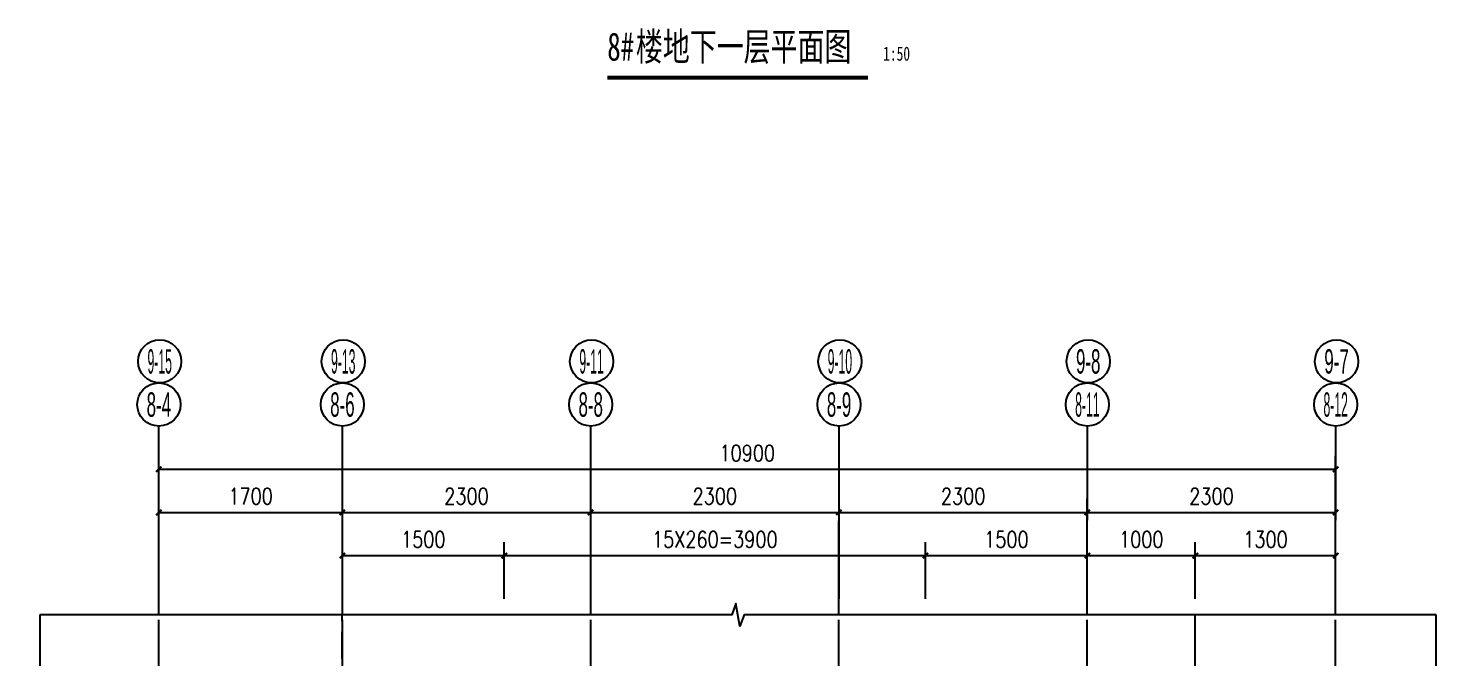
# Model space of a CAD drawing. Extents: x 718358 to 1668613, y -348838 to -159582.
# Drawn here: x 769438 to 782583, y -251542 to -245718 of the extents above; entities that cross this region are included whole.
import ezdxf
from ezdxf.enums import TextEntityAlignment as Align

# ---------------------------------------------------------------- set-up
doc = ezdxf.new("R2010")
doc.units = 0
doc.header["$LTSCALE"] = 1000
doc.linetypes.add('DASH', pattern=[0.35, 0.25, -0.1])
doc.linetypes.add('DOTE', pattern=[2.42, 2, -0.2, 0.02, -0.2])
for name, color, linetype in [('停车位', 5, 'Continuous'), ('建-尺寸', 73, 'Continuous'), ('建-符号', 3, 'Continuous'), ('建-符号说明', 7, 'Continuous'), ('建-轴标', 3, 'Continuous'), ('建-轴网', 14, 'DOTE')]:
    doc.layers.add(name, color=color, linetype=linetype)
doc.styles.add('_TCH_AXIS', font='gt宽度调整.shx', dxfattribs={"bigfont": 'gt国标汉字.shx'})
doc.styles.add('DIM_FONT', font='SIMPLEX.shx', dxfattribs={"width": 0.8, "bigfont": 'GBCBIG.shx'})
doc.styles.add('黑体字', font='simhei.ttf', dxfattribs={"width": 0.7})
doc.dimstyles.new('DIMN50', dxfattribs={"dimscale": 0.5, "dimtxt": 300, "dimasz": 100, "dimexe": 250, "dimexo": 300, "dimgap": 150, "dimtad": 1, "dimdec": 0, "dimzin": 0, "dimdsep": 46, "dimtxsty": 'DIM_FONT', "dimblk": 'ARCHTICK', "dimcen": 0.09, "dimdle": 1, "dimclrt": 7, "dimazin": 2, "dimtfac": 1, "dimtdec": 0, "dimtix": 1, "dimtmove": 2, "dimatfit": 3, "dimldrblk": 'ARCHTICK', "dimfxl": 1, "dimtolj": 1, "dimtzin": 0, "dimarcsym": 0})

# ---------------------------------------------------------------- blocks, each defined once
blk = doc.blocks.new('_ArchTick')
at = {"color": 0, "linetype": 'ByBlock', "const_width": 0.4}
blk.add_lwpolyline([(-0.5, -0.5), (0.5, 0.5)], dxfattribs=at)
blk = doc.blocks.new('*D3276')
at = {"layer": 'Defpoints', "color": 0, "transparency": 16777216}
for p in [(781546, -249805), (770646, -250976), (781546, -250976)]:
    blk.add_point(p, dxfattribs=at)
at = {"layer": '建-尺寸', "color": 0, "lineweight": -2, "transparency": 16777216}
for p, q in [((770646, -250826), (770646, -249680)), ((781546, -250826), (781546, -249680)), ((770645, -249805), (781547, -249805))]:
    blk.add_line(p, q, dxfattribs=at)
at = {"layer": '建-尺寸', "color": 0, "lineweight": -2, "transparency": 16777216, "xscale": 50, "yscale": 50, "zscale": 50, "rotation": 180}
blk.add_blockref('_ArchTick', (770646, -249805), dxfattribs=at)
at = {"layer": '建-尺寸', "color": 0, "lineweight": -2, "transparency": 16777216, "xscale": 50, "yscale": 50, "zscale": 50}
blk.add_blockref('_ArchTick', (781546, -249805), dxfattribs=at)
at = {"layer": '建-尺寸', "color": 7, "transparency": 16777216, "insert": (776096, -249655), "char_height": 150, "attachment_point": 5, "style": 'DIM_FONT'}
blk.add_mtext('\\A1;10900', dxfattribs=at)
blk = doc.blocks.new('*D3277')
at = {"layer": 'Defpoints', "color": 0, "transparency": 16777216}
for p in [(781546, -250605), (780246, -251155), (781546, -251155)]:
    blk.add_point(p, dxfattribs=at)
at = {"layer": '建-尺寸', "color": 0, "lineweight": -2, "transparency": 16777216}
for p, q in [((780246, -251005), (780246, -250480)), ((781546, -251005), (781546, -250480)), ((780245, -250605), (781547, -250605))]:
    blk.add_line(p, q, dxfattribs=at)
at = {"layer": '建-尺寸', "color": 0, "lineweight": -2, "transparency": 16777216, "xscale": 50, "yscale": 50, "zscale": 50, "rotation": 180}
blk.add_blockref('_ArchTick', (780246, -250605), dxfattribs=at)
at = {"layer": '建-尺寸', "color": 0, "lineweight": -2, "transparency": 16777216, "xscale": 50, "yscale": 50, "zscale": 50}
blk.add_blockref('_ArchTick', (781546, -250605), dxfattribs=at)
at = {"layer": '建-尺寸', "color": 7, "transparency": 16777216, "insert": (780896, -250455), "char_height": 150, "attachment_point": 5, "style": 'DIM_FONT'}
blk.add_mtext('\\A1;1300', dxfattribs=at)
blk = doc.blocks.new('*D3278')
at = {"layer": 'Defpoints', "color": 0, "transparency": 16777216}
for p in [(780246, -250605), (779246, -251155), (780246, -251155)]:
    blk.add_point(p, dxfattribs=at)
at = {"layer": '建-尺寸', "color": 0, "lineweight": -2, "transparency": 16777216}
for p, q in [((779246, -251005), (779246, -250480)), ((780246, -251005), (780246, -250480)), ((779246, -250605), (780246, -250605))]:
    blk.add_line(p, q, dxfattribs=at)
at = {"layer": '建-尺寸', "color": 0, "lineweight": -2, "transparency": 16777216, "xscale": 50, "yscale": 50, "zscale": 50, "rotation": 180}
blk.add_blockref('_ArchTick', (779246, -250605), dxfattribs=at)
at = {"layer": '建-尺寸', "color": 0, "lineweight": -2, "transparency": 16777216, "xscale": 50, "yscale": 50, "zscale": 50}
blk.add_blockref('_ArchTick', (780246, -250605), dxfattribs=at)
at = {"layer": '建-尺寸', "color": 7, "transparency": 16777216, "insert": (779746, -250455), "char_height": 150, "attachment_point": 5, "style": 'DIM_FONT'}
blk.add_mtext('\\A1;1000', dxfattribs=at)
blk = doc.blocks.new('*D3279')
at = {"layer": 'Defpoints', "color": 0, "transparency": 16777216}
for p in [(779246, -250605), (777746, -251155), (779246, -251155)]:
    blk.add_point(p, dxfattribs=at)
at = {"layer": '建-尺寸', "color": 0, "lineweight": -2, "transparency": 16777216}
for p, q in [((777746, -251005), (777746, -250480)), ((779246, -251005), (779246, -250480)), ((777745, -250605), (779247, -250605))]:
    blk.add_line(p, q, dxfattribs=at)
at = {"layer": '建-尺寸', "color": 0, "lineweight": -2, "transparency": 16777216, "xscale": 50, "yscale": 50, "zscale": 50, "rotation": 180}
blk.add_blockref('_ArchTick', (777746, -250605), dxfattribs=at)
at = {"layer": '建-尺寸', "color": 0, "lineweight": -2, "transparency": 16777216, "xscale": 50, "yscale": 50, "zscale": 50}
blk.add_blockref('_ArchTick', (779246, -250605), dxfattribs=at)
at = {"layer": '建-尺寸', "color": 7, "transparency": 16777216, "insert": (778496, -250455), "char_height": 150, "attachment_point": 5, "style": 'DIM_FONT'}
blk.add_mtext('\\A1;1500', dxfattribs=at)
blk = doc.blocks.new('*D3280')
at = {"layer": 'Defpoints', "color": 0, "transparency": 16777216}
for p in [(777746, -250605), (773846, -251155), (777746, -251155)]:
    blk.add_point(p, dxfattribs=at)
at = {"layer": '建-尺寸', "color": 0, "lineweight": -2, "transparency": 16777216}
for p, q in [((773846, -251005), (773846, -250480)), ((777746, -251005), (777746, -250480)), ((773845, -250605), (777746, -250605))]:
    blk.add_line(p, q, dxfattribs=at)
at = {"layer": '建-尺寸', "color": 0, "lineweight": -2, "transparency": 16777216, "xscale": 50, "yscale": 50, "zscale": 50, "rotation": 180}
blk.add_blockref('_ArchTick', (773846, -250605), dxfattribs=at)
at = {"layer": '建-尺寸', "color": 0, "lineweight": -2, "transparency": 16777216, "xscale": 50, "yscale": 50, "zscale": 50}
blk.add_blockref('_ArchTick', (777746, -250605), dxfattribs=at)
at = {"layer": '建-尺寸', "color": 7, "transparency": 16777216, "insert": (775796, -250455), "char_height": 150, "attachment_point": 5, "style": 'DIM_FONT'}
blk.add_mtext('\\A1;15X260=3900', dxfattribs=at)
blk = doc.blocks.new('*D3281')
at = {"layer": 'Defpoints', "color": 0, "transparency": 16777216}
for p in [(773846, -250605), (772346, -251155), (773846, -251155)]:
    blk.add_point(p, dxfattribs=at)
at = {"layer": '建-尺寸', "color": 0, "lineweight": -2, "transparency": 16777216}
for p, q in [((772346, -251005), (772346, -250480)), ((773846, -251005), (773846, -250480)), ((772345, -250605), (773846, -250605))]:
    blk.add_line(p, q, dxfattribs=at)
at = {"layer": '建-尺寸', "color": 0, "lineweight": -2, "transparency": 16777216, "xscale": 50, "yscale": 50, "zscale": 50, "rotation": 180}
blk.add_blockref('_ArchTick', (772346, -250605), dxfattribs=at)
at = {"layer": '建-尺寸', "color": 0, "lineweight": -2, "transparency": 16777216, "xscale": 50, "yscale": 50, "zscale": 50}
blk.add_blockref('_ArchTick', (773846, -250605), dxfattribs=at)
at = {"layer": '建-尺寸', "color": 7, "transparency": 16777216, "insert": (773096, -250455), "char_height": 150, "attachment_point": 5, "style": 'DIM_FONT'}
blk.add_mtext('\\A1;1500', dxfattribs=at)
blk = doc.blocks.new('*D3282')
at = {"layer": 'Defpoints', "color": 0, "transparency": 16777216}
for p in [(781546, -250205), (779246, -251155), (781546, -251155)]:
    blk.add_point(p, dxfattribs=at)
at = {"layer": '建-尺寸', "color": 0, "lineweight": -2, "transparency": 16777216}
for p, q in [((779246, -251005), (779246, -250080)), ((781546, -251005), (781546, -250080)), ((779246, -250205), (781546, -250205))]:
    blk.add_line(p, q, dxfattribs=at)
at = {"layer": '建-尺寸', "color": 0, "lineweight": -2, "transparency": 16777216, "xscale": 50, "yscale": 50, "zscale": 50, "rotation": 180}
blk.add_blockref('_ArchTick', (779246, -250205), dxfattribs=at)
at = {"layer": '建-尺寸', "color": 0, "lineweight": -2, "transparency": 16777216, "xscale": 50, "yscale": 50, "zscale": 50}
blk.add_blockref('_ArchTick', (781546, -250205), dxfattribs=at)
at = {"layer": '建-尺寸', "color": 7, "transparency": 16777216, "insert": (780396, -250055), "char_height": 150, "attachment_point": 5, "style": 'DIM_FONT'}
blk.add_mtext('\\A1;2300', dxfattribs=at)
blk = doc.blocks.new('*D3283')
at = {"layer": 'Defpoints', "color": 0, "transparency": 16777216}
for p in [(779246, -250205), (776946, -251155), (779246, -251155)]:
    blk.add_point(p, dxfattribs=at)
at = {"layer": '建-尺寸', "color": 0, "lineweight": -2, "transparency": 16777216}
for p, q in [((776946, -251005), (776946, -250080)), ((779246, -251005), (779246, -250080)), ((776946, -250205), (779247, -250205))]:
    blk.add_line(p, q, dxfattribs=at)
at = {"layer": '建-尺寸', "color": 0, "lineweight": -2, "transparency": 16777216, "xscale": 50, "yscale": 50, "zscale": 50, "rotation": 180}
blk.add_blockref('_ArchTick', (776946, -250205), dxfattribs=at)
at = {"layer": '建-尺寸', "color": 0, "lineweight": -2, "transparency": 16777216, "xscale": 50, "yscale": 50, "zscale": 50}
blk.add_blockref('_ArchTick', (779246, -250205), dxfattribs=at)
at = {"layer": '建-尺寸', "color": 7, "transparency": 16777216, "insert": (778096, -250055), "char_height": 150, "attachment_point": 5, "style": 'DIM_FONT'}
blk.add_mtext('\\A1;2300', dxfattribs=at)
blk = doc.blocks.new('*D3284')
at = {"layer": 'Defpoints', "color": 0, "transparency": 16777216}
for p in [(776946, -250205), (774646, -251155), (776946, -251155)]:
    blk.add_point(p, dxfattribs=at)
at = {"layer": '建-尺寸', "color": 0, "lineweight": -2, "transparency": 16777216}
for p, q in [((774646, -251005), (774646, -250080)), ((776946, -251005), (776946, -250080)), ((774646, -250205), (776947, -250205))]:
    blk.add_line(p, q, dxfattribs=at)
at = {"layer": '建-尺寸', "color": 0, "lineweight": -2, "transparency": 16777216, "xscale": 50, "yscale": 50, "zscale": 50, "rotation": 180}
blk.add_blockref('_ArchTick', (774646, -250205), dxfattribs=at)
at = {"layer": '建-尺寸', "color": 0, "lineweight": -2, "transparency": 16777216, "xscale": 50, "yscale": 50, "zscale": 50}
blk.add_blockref('_ArchTick', (776946, -250205), dxfattribs=at)
at = {"layer": '建-尺寸', "color": 7, "transparency": 16777216, "insert": (775796, -250055), "char_height": 150, "attachment_point": 5, "style": 'DIM_FONT'}
blk.add_mtext('\\A1;2300', dxfattribs=at)
blk = doc.blocks.new('*D3285')
at = {"layer": 'Defpoints', "color": 0, "transparency": 16777216}
for p in [(774646, -250205), (772346, -251155), (774646, -251155)]:
    blk.add_point(p, dxfattribs=at)
at = {"layer": '建-尺寸', "color": 0, "lineweight": -2, "transparency": 16777216}
for p, q in [((772346, -251005), (772346, -250080)), ((774646, -251005), (774646, -250080)), ((772345, -250205), (774647, -250205))]:
    blk.add_line(p, q, dxfattribs=at)
at = {"layer": '建-尺寸', "color": 0, "lineweight": -2, "transparency": 16777216, "xscale": 50, "yscale": 50, "zscale": 50, "rotation": 180}
blk.add_blockref('_ArchTick', (772346, -250205), dxfattribs=at)
at = {"layer": '建-尺寸', "color": 0, "lineweight": -2, "transparency": 16777216, "xscale": 50, "yscale": 50, "zscale": 50}
blk.add_blockref('_ArchTick', (774646, -250205), dxfattribs=at)
at = {"layer": '建-尺寸', "color": 7, "transparency": 16777216, "insert": (773496, -250055), "char_height": 150, "attachment_point": 5, "style": 'DIM_FONT'}
blk.add_mtext('\\A1;2300', dxfattribs=at)
blk = doc.blocks.new('*D3286')
at = {"layer": 'Defpoints', "color": 0, "transparency": 16777216}
for p in [(772346, -250205), (770646, -251155), (772346, -251155)]:
    blk.add_point(p, dxfattribs=at)
at = {"layer": '建-尺寸', "color": 0, "lineweight": -2, "transparency": 16777216}
for p, q in [((770646, -251005), (770646, -250080)), ((772346, -251005), (772346, -250080)), ((770645, -250205), (772346, -250205))]:
    blk.add_line(p, q, dxfattribs=at)
at = {"layer": '建-尺寸', "color": 0, "lineweight": -2, "transparency": 16777216, "xscale": 50, "yscale": 50, "zscale": 50, "rotation": 180}
blk.add_blockref('_ArchTick', (770646, -250205), dxfattribs=at)
at = {"layer": '建-尺寸', "color": 0, "lineweight": -2, "transparency": 16777216, "xscale": 50, "yscale": 50, "zscale": 50}
blk.add_blockref('_ArchTick', (772346, -250205), dxfattribs=at)
at = {"layer": '建-尺寸', "color": 7, "transparency": 16777216, "insert": (771496, -250055), "char_height": 150, "attachment_point": 5, "style": 'DIM_FONT'}
blk.add_mtext('\\A1;1700', dxfattribs=at)

msp = doc.modelspace()

# ---------------------------------------------------------------- linework, layer by layer
at = {"layer": '停车位', "linetype": 'DASH'}
msp.add_lwpolyline([(772345.6, -251562.4), (772345.6, -251154.9)], dxfattribs=at)
at = {"layer": '建-符号', "const_width": 35}
msp.add_lwpolyline([(774799.7, -246174.2), (777215.2, -246174.2)], dxfattribs=at)
at = {"layer": '建-符号'}
for points in [[(782478.1, -251154.9), (776066.8, -251154.9), (776028.5, -251259.9), (775991.5, -251049.9), (775954.3, -251154.9), (769543, -251154.9)], [(769543, -251154.9), (769543, -254541.1), (769648, -254579.3), (769438, -254616.3), (769543, -254653.6), (769543, -258039.8)], [(782478.1, -258039.8), (782478.1, -254653.6), (782373.1, -254615.4), (782583.1, -254578.4), (782478.1, -254541.1), (782478.1, -251154.9)]]:
    msp.add_lwpolyline(points, dxfattribs=at)
at = {"layer": '建-轴标'}
for p, q in [((770645.9, -251154.9), (770646.4, -249404.7)), ((772345.9, -251154.9), (772346.4, -249404.7)), ((774645.9, -251154.9), (774646.4, -249404.7)), ((776945.9, -251154.9), (776946.4, -249404.7)), ((779245.9, -251154.9), (779246.4, -249404.7)), ((781545.9, -251154.9), (781546.4, -249404.7))]:
    msp.add_line(p, q, dxfattribs=at)
for centre in [(770654.3, -248804.8), (772354.3, -248804.8), (774654.3, -248804.8), (776954.3, -248804.8), (779254.3, -248804.8), (781554.3, -248804.8), (770646.4, -249204.7), (772346.4, -249204.7), (774646.4, -249204.7), (776946.4, -249204.7), (779246.4, -249204.7), (781546.4, -249204.7)]:
    msp.add_circle(centre, 200, dxfattribs=at)
at = {"layer": '建-轴网'}
for p, q in [((770645.9, -258039.8), (770645.9, -251154.9)), ((772345.9, -258039.8), (772345.9, -251154.9)), ((774645.9, -258039.8), (774645.9, -251154.9)), ((776945.9, -258039.8), (776945.9, -251154.9)), ((779245.9, -258039.8), (779245.9, -251154.9)), ((780245.9, -253147.8), (780245.9, -251154.9)), ((781545.9, -258039.8), (781545.9, -251154.9))]:
    msp.add_line(p, q, dxfattribs=at)

# ---------------------------------------------------------------- texts
at = {"layer": '建-符号说明', "style": '黑体字', "width": 0.7}
for s, height, p in [('8#', 261.39, (774799.7, -246017.1)), ('楼地下一层平面图', 261.39, (775064.3, -246017.1)), ('1:50', 130.7, (777355.2, -246017.1))]:
    msp.add_text(s, height=height, dxfattribs=at).set_placement(p)
at = {"layer": '建-轴标', "style": '_TCH_AXIS'}
for s, width, p, p2 in [('9-15', 0.276316, (770541.2, -248917.9), (770767.4, -248917.9)), ('9-13', 0.276316, (772241.2, -248917.9), (772467.4, -248917.9)), ('9-11', 0.313433, (774541.2, -248917.9), (774767.4, -248917.9)), ('9-10', 0.276316, (776841.2, -248917.9), (777067.4, -248917.9)), ('9-8', 0.35, (779141.2, -248917.9), (779367.4, -248917.9)), ('9-7', 0.35, (781441.2, -248917.9), (781667.4, -248917.9)), ('8-4', 0.344262, (770533.3, -249317.9), (770759.6, -249317.9)), ('8-6', 0.355932, (772233.3, -249317.9), (772459.6, -249317.9)), ('8-8', 0.35, (774533.3, -249317.9), (774759.6, -249317.9)), ('8-9', 0.355932, (776833.3, -249317.9), (777059.6, -249317.9)), ('8-11', 0.313433, (779133.3, -249317.9), (779359.6, -249317.9)), ('8-12', 0.276316, (781433.3, -249317.9), (781659.6, -249317.9))]:
    msp.add_text(s, height=226.27, dxfattribs=dict(at, width=width)).set_placement(p, p2, align=Align.FIT)

# ---------------------------------------------------------------- dimensions: what is measured, and where the dimension line sits
at = {"layer": '建-尺寸'}
for p1, p2, distance, picture, middle in [((770645.9, -250976), (781546.2, -250976), 1171.3, '*D3276', (776096.1, -249654.7)), ((770645.9, -251154.7), (772345.9, -251154.7), 950, '*D3286', (771495.9, -250054.7)), ((772345.9, -251154.7), (774646, -251154.7), 950, '*D3285', (773496, -250054.7)), ((774646, -251154.7), (776946, -251154.7), 950, '*D3284', (775796, -250054.7)), ((776946, -251154.7), (779246, -251154.7), 950, '*D3283', (778096, -250054.7)), ((779246, -251154.7), (781545.9, -251154.7), 950, '*D3282', (780396, -250054.7)), ((772345.9, -251154.7), (773845.9, -251154.7), 550, '*D3281', (773095.9, -250454.7)), ((777745.9, -251154.7), (779246, -251154.7), 550, '*D3279', (778496, -250454.7)), ((779246, -251154.7), (780245.9, -251154.7), 550, '*D3278', (779746, -250454.7)), ((780245.9, -251154.7), (781546, -251154.7), 550, '*D3277', (780896, -250454.7))]:
    dim = msp.add_aligned_dim(p1=p1, p2=p2, distance=distance, dimstyle='DIMN50', dxfattribs=at)
    dim.commit()
    dim.dimension.update_dxf_attribs({"geometry": picture, "text_midpoint": middle})
dim = msp.add_aligned_dim(p1=(773845.9, -251154.7), p2=(777745.9, -251154.7), distance=550, text='15X260=3900', dimstyle='DIMN50', dxfattribs=at)
dim.commit()
dim.dimension.update_dxf_attribs({"geometry": '*D3280', "text_midpoint": (775795.9, -250454.7)})

doc.saveas('drawing.dxf')
